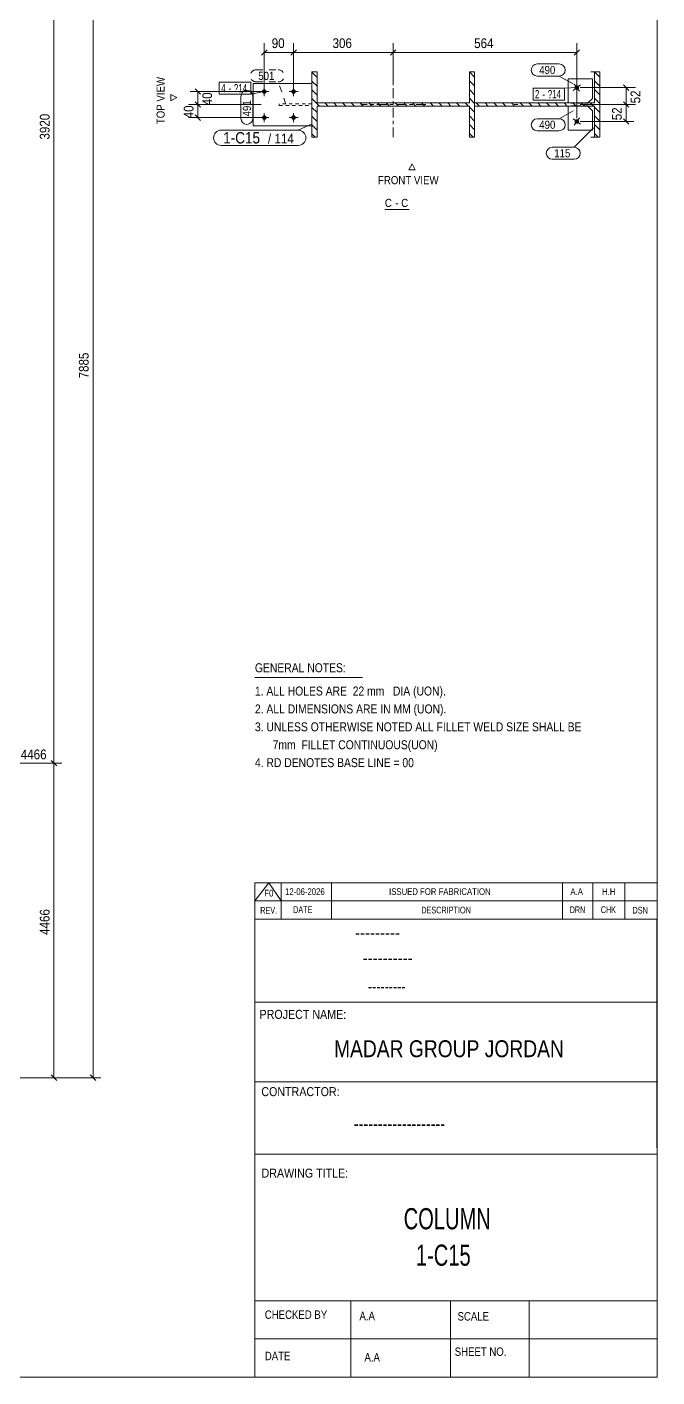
# Model space of a CAD drawing. Header units: millimetres. Extents: x 2 to 579, y 1 to 825.
# Drawn here: x 385.5 to 579, y 5 to 419.7 of the extents above; entities that cross this region are included whole.
import ezdxf

# ---------------------------------------------------------------- set-up
doc = ezdxf.new("R2010")
doc.units = ezdxf.units.MM
for name, pattern in [('XKITLINE00', [0]), ('XKITLINE01', [4, 1, -1, 1, -1]), ('XKITLINE02', [4, 2, -2]), ('XKITLINE03', [6, 3, -1, 1, -1])]:
    doc.linetypes.add(name, pattern=pattern)
for name, color, linetype, lineweight in [('Bolt', 3, 'Continuous', 0), ('BoltMark', 7, 'Continuous', 0), ('Dimensions', 7, 'Continuous', 0), ('DrawingSheet', 5, 'Continuous', 0), ('OtherObjectType', 7, 'Continuous', 0), ('Part', 2, 'Continuous', 0), ('PartMark', 7, 'Continuous', 0)]:
    doc.layers.add(name, color=color, linetype=linetype, lineweight=lineweight)
doc.styles.add('@ARIAL_UNICODE_MS_BOLD', font='ARIAL.TTF')
doc.styles.add('ARIAL', font='ARIAL.TTF')
doc.styles.add('ARIAL_NARROW', font='ARIALN.TTF')
doc.styles.add('COMIC_SANS_MS_BOLD', font='COMICBD.TTF')
doc.styles.add('SWIS721_EX_BT', font='ARIAL.TTF')
doc.styles.add('SWISSE', font='ARIAL.TTF')

# ---------------------------------------------------------------- blocks, each defined once
blk = doc.blocks.new('*A3')
at = {"layer": 'Part', "color": 7, "linetype": 'XKITLINE00', "lineweight": 0}
for p, q in [((474.58, 404.13), (472.98, 405.73)), ((474.58, 401.44), (472.98, 403.04)), ((522.98, 404.23), (521.38, 405.83)), ((522.98, 401.53), (521.38, 403.13)), ((474.58, 398.75), (472.98, 400.35)), ((522.98, 398.84), (521.38, 400.44)), ((475.31, 395.33), (472.98, 397.65)), ((474.58, 393.36), (472.98, 394.96)), ((478, 395.33), (477, 396.33)), ((480.69, 395.33), (479.69, 396.33)), ((483.39, 395.33), (482.39, 396.33)), ((486.08, 395.33), (485.08, 396.33)), ((488.78, 395.33), (487.78, 396.33)), ((491.47, 395.33), (490.47, 396.33)), ((494.16, 395.33), (493.16, 396.33)), ((496.86, 395.33), (495.86, 396.33)), ((499.55, 395.33), (498.55, 396.33)), ((502.25, 395.33), (501.25, 396.33)), ((504.94, 395.33), (503.94, 396.33)), ((507.64, 395.33), (506.64, 396.33)), ((510.33, 395.33), (509.33, 396.33)), ((513.02, 395.33), (512.02, 396.33)), ((515.72, 395.33), (514.72, 396.33)), ((518.41, 395.33), (517.41, 396.33)), ((521.11, 395.33), (520.11, 396.33)), ((522.98, 396.15), (521.38, 397.75)), ((522.98, 393.45), (521.38, 395.05)), ((474.58, 390.66), (472.98, 392.26)), ((522.98, 390.76), (521.38, 392.36)), ((474.58, 387.97), (472.98, 389.57)), ((474.03, 385.83), (472.98, 386.88)), ((522.98, 388.06), (521.38, 389.66)), ((522.52, 385.83), (521.38, 386.97))]:
    blk.add_line(p, q, dxfattribs=at)
blk = doc.blocks.new('*A4')
at = {"layer": 'Part', "color": 7, "linetype": 'XKITLINE00', "lineweight": 0}
for p, q in [((561.41, 404.22), (559.8, 405.83)), ((559.8, 405.83), (559.8, 405.83)), ((561.41, 401.52), (559.8, 403.13)), ((561.41, 398.83), (559.8, 400.44)), ((524.5, 395.33), (523.5, 396.33)), ((527.19, 395.33), (526.19, 396.33)), ((529.88, 395.33), (528.88, 396.33)), ((532.58, 395.33), (531.58, 396.33)), ((535.27, 395.33), (534.27, 396.33)), ((537.97, 395.33), (536.97, 396.33)), ((540.66, 395.33), (539.66, 396.33)), ((543.36, 395.33), (542.36, 396.33)), ((546.05, 395.33), (545.05, 396.33)), ((548.74, 395.33), (547.74, 396.33)), ((551.44, 395.33), (550.44, 396.33)), ((554.13, 395.33), (553.13, 396.33)), ((556.83, 395.33), (555.83, 396.33)), ((559.52, 395.33), (558.52, 396.33)), ((561.41, 396.14), (559.8, 397.75)), ((561.41, 393.44), (559.8, 395.05)), ((561.41, 390.75), (559.8, 392.36)), ((561.41, 388.05), (559.8, 389.66)), ((560.94, 385.83), (559.8, 386.97))]:
    blk.add_line(p, q, dxfattribs=at)
blk = doc.blocks.new('*A92')
at = {"layer": 'Bolt'}
blk.add_hatch(color=3, dxfattribs=at).paths.add_polyline_path([(553.81, 400.63), (553.79, 400.65), (553.77, 400.68), (553.76, 400.71), (553.74, 400.75), (553.73, 400.78), (553.72, 400.81), (553.71, 400.84), (553.7, 400.88), (553.69, 400.91), (553.69, 400.94), (553.68, 400.98), (553.68, 401.01), (553.68, 401.05), (553.68, 401.08), (553.69, 401.12), (553.69, 401.15), (553.7, 401.18), (553.71, 401.22), (553.72, 401.25), (553.73, 401.28), (553.74, 401.31), (553.76, 401.34), (553.77, 401.37), (553.79, 401.4), (553.81, 401.43), (553.83, 401.46), (553.85, 401.49), (553.88, 401.51), (553.9, 401.54), (553.93, 401.56), (553.95, 401.58), (553.98, 401.6), (554.01, 401.62), (554.04, 401.64), (554.07, 401.65), (554.1, 401.67), (554.13, 401.68), (554.16, 401.69), (554.2, 401.7), (554.23, 401.71), (554.26, 401.72), (554.3, 401.72), (554.33, 401.73), (554.37, 401.73), (554.4, 401.73), (554.43, 401.73), (554.47, 401.72), (554.5, 401.72), (554.54, 401.71), (554.57, 401.7), (554.6, 401.69), (554.64, 401.68), (554.67, 401.67), (554.7, 401.65), (554.73, 401.64), (554.76, 401.62), (554.79, 401.6), (554.81, 401.58), (554.84, 401.56), (554.87, 401.53), (554.89, 401.51), (554.91, 401.48), (554.93, 401.46), (554.96, 401.43), (554.97, 401.4), (554.99, 401.37), (555.01, 401.34), (555.02, 401.31), (555.04, 401.28), (555.05, 401.25), (555.06, 401.21), (555.07, 401.18), (555.07, 401.15), (555.08, 401.11), (555.08, 401.08), (555.08, 401.04), (555.08, 401.01), (555.08, 400.98), (555.08, 400.94), (555.07, 400.91), (555.06, 400.87), (555.06, 400.84), (555.05, 400.81), (555.03, 400.78), (555.02, 400.74), (555.01, 400.71), (554.99, 400.68), (554.97, 400.65), (554.95, 400.62), (554.93, 400.6), (554.91, 400.57), (554.89, 400.54), (554.86, 400.52), (554.84, 400.5), (554.81, 400.48), (554.78, 400.46), (554.76, 400.44), (554.73, 400.42), (554.7, 400.4), (554.66, 400.39), (554.63, 400.37), (554.6, 400.36), (554.57, 400.35), (554.53, 400.35), (554.5, 400.34), (554.47, 400.33), (554.43, 400.33), (554.4, 400.33), (554.36, 400.33), (554.33, 400.33), (554.3, 400.33), (554.26, 400.34), (554.23, 400.35), (554.19, 400.35), (554.16, 400.36), (554.13, 400.38), (554.1, 400.39), (554.07, 400.4), (554.04, 400.42), (554.01, 400.44), (553.98, 400.46), (553.95, 400.48), (553.92, 400.5), (553.9, 400.52), (553.87, 400.55), (553.85, 400.57), (553.83, 400.6)], flags=17)
at = {"layer": 'Bolt', "color": 3, "linetype": 'XKITLINE00', "lineweight": 0}
for p, q in [((553.28, 400.17), (555.49, 401.89)), ((555.24, 399.92), (553.52, 402.13))]:
    blk.add_line(p, q, dxfattribs=at)
blk = doc.blocks.new('*A93')
at = {"layer": 'Bolt'}
blk.add_hatch(color=3, dxfattribs=at).paths.add_polyline_path([(554.91, 390.17), (554.89, 390.15), (554.87, 390.12), (554.84, 390.1), (554.81, 390.08), (554.79, 390.06), (554.76, 390.04), (554.73, 390.02), (554.7, 390), (554.67, 389.99), (554.64, 389.98), (554.6, 389.96), (554.57, 389.95), (554.54, 389.95), (554.5, 389.94), (554.47, 389.93), (554.43, 389.93), (554.4, 389.93), (554.37, 389.93), (554.33, 389.93), (554.3, 389.93), (554.26, 389.94), (554.23, 389.95), (554.2, 389.95), (554.16, 389.96), (554.13, 389.97), (554.1, 389.99), (554.07, 390), (554.04, 390.02), (554.01, 390.04), (553.98, 390.06), (553.95, 390.08), (553.93, 390.1), (553.9, 390.12), (553.88, 390.14), (553.85, 390.17), (553.83, 390.2), (553.81, 390.22), (553.79, 390.25), (553.77, 390.28), (553.76, 390.31), (553.74, 390.34), (553.73, 390.38), (553.72, 390.41), (553.71, 390.44), (553.7, 390.47), (553.69, 390.51), (553.69, 390.54), (553.68, 390.58), (553.68, 390.61), (553.68, 390.64), (553.68, 390.68), (553.69, 390.71), (553.69, 390.75), (553.7, 390.78), (553.71, 390.81), (553.72, 390.85), (553.73, 390.88), (553.74, 390.91), (553.76, 390.94), (553.77, 390.97), (553.79, 391), (553.81, 391.03), (553.83, 391.06), (553.85, 391.08), (553.87, 391.11), (553.9, 391.13), (553.92, 391.16), (553.95, 391.18), (553.98, 391.2), (554.01, 391.22), (554.04, 391.24), (554.07, 391.25), (554.1, 391.27), (554.13, 391.28), (554.16, 391.29), (554.19, 391.3), (554.23, 391.31), (554.26, 391.32), (554.3, 391.32), (554.33, 391.33), (554.36, 391.33), (554.4, 391.33), (554.43, 391.33), (554.47, 391.32), (554.5, 391.32), (554.53, 391.31), (554.57, 391.3), (554.6, 391.29), (554.63, 391.28), (554.66, 391.27), (554.7, 391.25), (554.73, 391.24), (554.76, 391.22), (554.78, 391.2), (554.81, 391.18), (554.84, 391.16), (554.86, 391.14), (554.89, 391.11), (554.91, 391.09), (554.93, 391.06), (554.95, 391.03), (554.97, 391), (554.99, 390.97), (555.01, 390.94), (555.02, 390.91), (555.03, 390.88), (555.05, 390.85), (555.06, 390.82), (555.06, 390.78), (555.07, 390.75), (555.08, 390.72), (555.08, 390.68), (555.08, 390.65), (555.08, 390.61), (555.08, 390.58), (555.08, 390.54), (555.07, 390.51), (555.07, 390.48), (555.06, 390.44), (555.05, 390.41), (555.04, 390.38), (555.02, 390.35), (555.01, 390.31), (554.99, 390.28), (554.97, 390.25), (554.96, 390.23), (554.93, 390.2)], flags=17)
at = {"layer": 'Bolt', "color": 3, "linetype": 'XKITLINE00', "lineweight": 0}
for p, q in [((555.49, 389.77), (553.28, 391.49)), ((555.24, 391.73), (553.52, 389.52))]:
    blk.add_line(p, q, dxfattribs=at)
blk = doc.blocks.new('*A94')
at = {"layer": 'Bolt'}
for points in [[(458.42, 400.53), (458.45, 400.52), (458.48, 400.52), (458.52, 400.51), (458.55, 400.51), (458.59, 400.5), (458.62, 400.49), (458.65, 400.48), (458.68, 400.46), (458.71, 400.45), (458.74, 400.43), (458.77, 400.41), (458.8, 400.39), (458.83, 400.37), (458.85, 400.35), (458.88, 400.32), (458.9, 400.3), (458.92, 400.27), (458.94, 400.25), (458.96, 400.22), (458.98, 400.19), (459, 400.16), (459.01, 400.13), (459.03, 400.1), (459.04, 400.06), (459.05, 400.03), (459.06, 400), (459.07, 399.96), (459.07, 399.93), (459.08, 399.9), (459.08, 399.86), (459.08, 399.83), (459.08, 399.79), (459.08, 399.76), (459.07, 399.73), (459.07, 399.69), (459.06, 399.66), (459.05, 399.63), (459.04, 399.59), (459.03, 399.56), (459.01, 399.53), (459, 399.5), (458.98, 399.47), (458.96, 399.44), (458.94, 399.41), (458.92, 399.38), (458.9, 399.36), (458.88, 399.33), (458.85, 399.31), (458.83, 399.29), (458.8, 399.27), (458.77, 399.25), (458.74, 399.23), (458.71, 399.21), (458.68, 399.2), (458.65, 399.18), (458.62, 399.17), (458.59, 399.16), (458.55, 399.15), (458.52, 399.14), (458.48, 399.14), (458.45, 399.13), (458.42, 399.13), (458.38, 399.13), (458.35, 399.13), (458.31, 399.13), (458.28, 399.14), (458.25, 399.14), (458.21, 399.15), (458.18, 399.16), (458.15, 399.17), (458.11, 399.18), (458.08, 399.2), (458.05, 399.21), (458.02, 399.23), (457.99, 399.25), (457.97, 399.27), (457.94, 399.29), (457.91, 399.31), (457.89, 399.33), (457.86, 399.36), (457.84, 399.38), (457.82, 399.41), (457.8, 399.44), (457.78, 399.47), (457.76, 399.5), (457.75, 399.53), (457.74, 399.56), (457.72, 399.59), (457.71, 399.63), (457.7, 399.66), (457.7, 399.69), (457.69, 399.73), (457.69, 399.76), (457.68, 399.79), (457.68, 399.83), (457.68, 399.86), (457.69, 399.9), (457.69, 399.93), (457.7, 399.96), (457.7, 400), (457.71, 400.03), (457.72, 400.06), (457.74, 400.1), (457.75, 400.13), (457.76, 400.16), (457.78, 400.19), (457.8, 400.22), (457.82, 400.25), (457.84, 400.27), (457.86, 400.3), (457.89, 400.32), (457.91, 400.35), (457.94, 400.37), (457.97, 400.39), (457.99, 400.41), (458.02, 400.43), (458.05, 400.45), (458.08, 400.46), (458.11, 400.48), (458.15, 400.49), (458.18, 400.5), (458.21, 400.51), (458.25, 400.51), (458.28, 400.52), (458.31, 400.52), (458.35, 400.53), (458.38, 400.53)], [(467.42, 400.53), (467.45, 400.52), (467.48, 400.52), (467.52, 400.51), (467.55, 400.51), (467.59, 400.5), (467.62, 400.49), (467.65, 400.48), (467.68, 400.46), (467.71, 400.45), (467.74, 400.43), (467.77, 400.41), (467.8, 400.39), (467.83, 400.37), (467.85, 400.35), (467.88, 400.32), (467.9, 400.3), (467.92, 400.27), (467.94, 400.25), (467.96, 400.22), (467.98, 400.19), (468, 400.16), (468.01, 400.13), (468.03, 400.1), (468.04, 400.06), (468.05, 400.03), (468.06, 400), (468.07, 399.96), (468.07, 399.93), (468.08, 399.9), (468.08, 399.86), (468.08, 399.83), (468.08, 399.79), (468.08, 399.76), (468.07, 399.73), (468.07, 399.69), (468.06, 399.66), (468.05, 399.63), (468.04, 399.59), (468.03, 399.56), (468.01, 399.53), (468, 399.5), (467.98, 399.47), (467.96, 399.44), (467.94, 399.41), (467.92, 399.38), (467.9, 399.36), (467.88, 399.33), (467.85, 399.31), (467.83, 399.29), (467.8, 399.27), (467.77, 399.25), (467.74, 399.23), (467.71, 399.21), (467.68, 399.2), (467.65, 399.18), (467.62, 399.17), (467.59, 399.16), (467.55, 399.15), (467.52, 399.14), (467.48, 399.14), (467.45, 399.13), (467.42, 399.13), (467.38, 399.13), (467.35, 399.13), (467.31, 399.13), (467.28, 399.14), (467.25, 399.14), (467.21, 399.15), (467.18, 399.16), (467.15, 399.17), (467.11, 399.18), (467.08, 399.2), (467.05, 399.21), (467.02, 399.23), (466.99, 399.25), (466.97, 399.27), (466.94, 399.29), (466.91, 399.31), (466.89, 399.33), (466.86, 399.36), (466.84, 399.38), (466.82, 399.41), (466.8, 399.44), (466.78, 399.47), (466.76, 399.5), (466.75, 399.53), (466.74, 399.56), (466.72, 399.59), (466.71, 399.63), (466.7, 399.66), (466.7, 399.69), (466.69, 399.73), (466.69, 399.76), (466.68, 399.79), (466.68, 399.83), (466.68, 399.86), (466.69, 399.9), (466.69, 399.93), (466.7, 399.96), (466.7, 400), (466.71, 400.03), (466.72, 400.06), (466.74, 400.1), (466.75, 400.13), (466.76, 400.16), (466.78, 400.19), (466.8, 400.22), (466.82, 400.25), (466.84, 400.27), (466.86, 400.3), (466.89, 400.32), (466.91, 400.35), (466.94, 400.37), (466.97, 400.39), (466.99, 400.41), (467.02, 400.43), (467.05, 400.45), (467.08, 400.46), (467.11, 400.48), (467.15, 400.49), (467.18, 400.5), (467.21, 400.51), (467.25, 400.51), (467.28, 400.52), (467.31, 400.52), (467.35, 400.53), (467.38, 400.53)], [(458.42, 392.53), (458.45, 392.52), (458.48, 392.52), (458.52, 392.51), (458.55, 392.51), (458.59, 392.5), (458.62, 392.49), (458.65, 392.48), (458.68, 392.46), (458.71, 392.45), (458.74, 392.43), (458.77, 392.41), (458.8, 392.39), (458.83, 392.37), (458.85, 392.35), (458.88, 392.32), (458.9, 392.3), (458.92, 392.27), (458.94, 392.25), (458.96, 392.22), (458.98, 392.19), (459, 392.16), (459.01, 392.13), (459.03, 392.1), (459.04, 392.06), (459.05, 392.03), (459.06, 392), (459.07, 391.96), (459.07, 391.93), (459.08, 391.9), (459.08, 391.86), (459.08, 391.83), (459.08, 391.79), (459.08, 391.76), (459.07, 391.73), (459.07, 391.69), (459.06, 391.66), (459.05, 391.63), (459.04, 391.59), (459.03, 391.56), (459.01, 391.53), (459, 391.5), (458.98, 391.47), (458.96, 391.44), (458.94, 391.41), (458.92, 391.38), (458.9, 391.36), (458.88, 391.33), (458.85, 391.31), (458.83, 391.29), (458.8, 391.27), (458.77, 391.25), (458.74, 391.23), (458.71, 391.21), (458.68, 391.2), (458.65, 391.18), (458.62, 391.17), (458.59, 391.16), (458.55, 391.15), (458.52, 391.14), (458.48, 391.14), (458.45, 391.13), (458.42, 391.13), (458.38, 391.13), (458.35, 391.13), (458.31, 391.13), (458.28, 391.14), (458.25, 391.14), (458.21, 391.15), (458.18, 391.16), (458.15, 391.17), (458.11, 391.18), (458.08, 391.2), (458.05, 391.21), (458.02, 391.23), (457.99, 391.25), (457.97, 391.27), (457.94, 391.29), (457.91, 391.31), (457.89, 391.33), (457.86, 391.36), (457.84, 391.38), (457.82, 391.41), (457.8, 391.44), (457.78, 391.47), (457.76, 391.5), (457.75, 391.53), (457.74, 391.56), (457.72, 391.59), (457.71, 391.63), (457.7, 391.66), (457.7, 391.69), (457.69, 391.73), (457.69, 391.76), (457.68, 391.79), (457.68, 391.83), (457.68, 391.86), (457.69, 391.9), (457.69, 391.93), (457.7, 391.96), (457.7, 392), (457.71, 392.03), (457.72, 392.06), (457.74, 392.1), (457.75, 392.13), (457.76, 392.16), (457.78, 392.19), (457.8, 392.22), (457.82, 392.25), (457.84, 392.27), (457.86, 392.3), (457.89, 392.32), (457.91, 392.35), (457.94, 392.37), (457.97, 392.39), (457.99, 392.41), (458.02, 392.43), (458.05, 392.45), (458.08, 392.46), (458.11, 392.48), (458.15, 392.49), (458.18, 392.5), (458.21, 392.51), (458.25, 392.51), (458.28, 392.52), (458.31, 392.52), (458.35, 392.53), (458.38, 392.53)], [(467.42, 392.53), (467.45, 392.52), (467.48, 392.52), (467.52, 392.51), (467.55, 392.51), (467.59, 392.5), (467.62, 392.49), (467.65, 392.48), (467.68, 392.46), (467.71, 392.45), (467.74, 392.43), (467.77, 392.41), (467.8, 392.39), (467.83, 392.37), (467.85, 392.35), (467.88, 392.32), (467.9, 392.3), (467.92, 392.27), (467.94, 392.25), (467.96, 392.22), (467.98, 392.19), (468, 392.16), (468.01, 392.13), (468.03, 392.1), (468.04, 392.06), (468.05, 392.03), (468.06, 392), (468.07, 391.96), (468.07, 391.93), (468.08, 391.9), (468.08, 391.86), (468.08, 391.83), (468.08, 391.79), (468.08, 391.76), (468.07, 391.73), (468.07, 391.69), (468.06, 391.66), (468.05, 391.63), (468.04, 391.59), (468.03, 391.56), (468.01, 391.53), (468, 391.5), (467.98, 391.47), (467.96, 391.44), (467.94, 391.41), (467.92, 391.38), (467.9, 391.36), (467.88, 391.33), (467.85, 391.31), (467.83, 391.29), (467.8, 391.27), (467.77, 391.25), (467.74, 391.23), (467.71, 391.21), (467.68, 391.2), (467.65, 391.18), (467.62, 391.17), (467.59, 391.16), (467.55, 391.15), (467.52, 391.14), (467.48, 391.14), (467.45, 391.13), (467.42, 391.13), (467.38, 391.13), (467.35, 391.13), (467.31, 391.13), (467.28, 391.14), (467.25, 391.14), (467.21, 391.15), (467.18, 391.16), (467.15, 391.17), (467.11, 391.18), (467.08, 391.2), (467.05, 391.21), (467.02, 391.23), (466.99, 391.25), (466.97, 391.27), (466.94, 391.29), (466.91, 391.31), (466.89, 391.33), (466.86, 391.36), (466.84, 391.38), (466.82, 391.41), (466.8, 391.44), (466.78, 391.47), (466.76, 391.5), (466.75, 391.53), (466.74, 391.56), (466.72, 391.59), (466.71, 391.63), (466.7, 391.66), (466.7, 391.69), (466.69, 391.73), (466.69, 391.76), (466.68, 391.79), (466.68, 391.83), (466.68, 391.86), (466.69, 391.9), (466.69, 391.93), (466.7, 391.96), (466.7, 392), (466.71, 392.03), (466.72, 392.06), (466.74, 392.1), (466.75, 392.13), (466.76, 392.16), (466.78, 392.19), (466.8, 392.22), (466.82, 392.25), (466.84, 392.27), (466.86, 392.3), (466.89, 392.32), (466.91, 392.35), (466.94, 392.37), (466.97, 392.39), (466.99, 392.41), (467.02, 392.43), (467.05, 392.45), (467.08, 392.46), (467.11, 392.48), (467.15, 392.49), (467.18, 392.5), (467.21, 392.51), (467.25, 392.51), (467.28, 392.52), (467.31, 392.52), (467.35, 392.53), (467.38, 392.53)]]:
    blk.add_hatch(color=3, dxfattribs=at).paths.add_polyline_path(points, flags=17)
at = {"layer": 'Bolt', "color": 3, "linetype": 'XKITLINE00', "lineweight": 0}
for p, q in [((456.98, 399.83), (459.78, 399.83)), ((458.38, 401.23), (458.38, 398.43)), ((465.98, 399.83), (468.78, 399.83)), ((467.38, 401.23), (467.38, 398.43)), ((456.98, 391.83), (459.78, 391.83)), ((458.38, 393.23), (458.38, 390.43)), ((465.98, 391.83), (468.78, 391.83)), ((467.38, 393.23), (467.38, 390.43))]:
    blk.add_line(p, q, dxfattribs=at)
blk = doc.blocks.new('*A95')
at = {"layer": 'Part', "color": 2, "linetype": 'XKITLINE00', "lineweight": 0}
for p, q in [((472.98, 385.83), (472.98, 405.83)), ((472.98, 405.83), (474.58, 405.83)), ((474.58, 405.83), (474.58, 396.33)), ((521.38, 405.83), (522.98, 405.83)), ((521.38, 396.33), (521.38, 405.83)), ((522.98, 405.83), (522.98, 385.83)), ((474.58, 396.33), (521.38, 396.33)), ((521.38, 395.33), (474.58, 395.33)), ((474.58, 395.33), (474.58, 385.83)), ((521.38, 385.83), (521.38, 395.33)), ((474.58, 385.83), (472.98, 385.83)), ((522.98, 385.83), (521.38, 385.83))]:
    blk.add_line(p, q, dxfattribs=at)
at = {"layer": 'Part', "color": 7, "linetype": 'XKITLINE03', "lineweight": 0}
for p, q in [((497.98, 385.83), (497.98, 405.83)), ((507.98, 395.83), (487.98, 395.83))]:
    blk.add_line(p, q, dxfattribs=at)
blk = doc.blocks.new('*A96')
at = {"layer": 'Part', "color": 2, "linetype": 'XKITLINE00', "lineweight": 0}
for p, q in [((551.68, 396.33), (551.68, 403.73)), ((551.68, 403.73), (559.18, 403.73)), ((559.18, 403.73), (559.18, 397.73)), ((559.18, 397.73), (557.78, 396.33))]:
    blk.add_line(p, q, dxfattribs=at)
at = {"layer": 'Part', "color": 7, "linetype": 'XKITLINE01', "lineweight": 0}
for p, q in [((551.68, 396.23), (551.68, 396.33)), ((557.68, 396.23), (551.68, 396.23)), ((557.78, 396.33), (557.68, 396.23))]:
    blk.add_line(p, q, dxfattribs=at)
blk = doc.blocks.new('*A97')
at = {"layer": 'Part', "color": 7, "linetype": 'XKITLINE01', "lineweight": 0}
for p, q in [((557.68, 395.43), (551.68, 395.43)), ((551.68, 395.33), (551.68, 395.43)), ((551.68, 395.43), (551.68, 395.33)), ((557.78, 395.33), (557.68, 395.43))]:
    blk.add_line(p, q, dxfattribs=at)
at = {"layer": 'Part', "color": 2, "linetype": 'XKITLINE00', "lineweight": 0}
for p, q in [((551.68, 387.93), (551.68, 395.33)), ((559.18, 393.93), (557.78, 395.33)), ((559.18, 387.93), (559.18, 393.93)), ((559.18, 387.93), (551.68, 387.93))]:
    blk.add_line(p, q, dxfattribs=at)
blk = doc.blocks.new('*A98')
at = {"layer": 'Part', "color": 7, "linetype": 'XKITLINE01', "lineweight": 0}
for p, q in [((462.98, 396.08), (462.98, 395.58)), ((472.98, 396.08), (462.98, 396.08)), ((462.98, 395.58), (472.98, 395.58)), ((472.98, 395.58), (472.98, 396.08))]:
    blk.add_line(p, q, dxfattribs=at)
blk = doc.blocks.new('*A99')
at = {"layer": 'Part', "color": 2, "linetype": 'XKITLINE00', "lineweight": 0}
for p, q in [((454.98, 402.33), (454.98, 389.33)), ((454.98, 402.33), (472.98, 402.33)), ((454.98, 389.33), (472.98, 389.33))]:
    blk.add_line(p, q, dxfattribs=at)
at = {"layer": 'Part', "color": 7, "linetype": 'XKITLINE01', "lineweight": 0}
for p, q in [((454.98, 389.33), (454.98, 402.33)), ((472.98, 389.33), (472.98, 402.33)), ((472.98, 402.33), (472.98, 389.33))]:
    blk.add_line(p, q, dxfattribs=at)
blk = doc.blocks.new('*A100')
at = {"layer": 'Part', "color": 2, "linetype": 'XKITLINE00', "lineweight": 0}
for p, q in [((558.68, 405.83), (561.41, 405.83)), ((559.8, 396.33), (559.8, 405.83)), ((561.41, 405.83), (561.41, 385.83)), ((522.98, 395.33), (522.98, 396.33)), ((522.98, 396.33), (522.98, 396.33)), ((522.98, 396.33), (559.8, 396.33)), ((559.8, 395.33), (522.98, 395.33)), ((559.8, 385.83), (559.8, 395.33)), ((561.41, 385.83), (558.68, 385.83))]:
    blk.add_line(p, q, dxfattribs=at)
at = {"layer": 'Part', "color": 7, "linetype": 'XKITLINE03', "lineweight": 0}
blk.add_line((536.25, 395.83), (535.14, 395.83), dxfattribs=at)
blk = doc.blocks.new('*A121')
at = {"layer": 'DrawingSheet', "color": 5, "linetype": 'XKITLINE00', "lineweight": 0}
for p, q in [((579, 5), (579, 825)), ((5, 5), (579, 5))]:
    blk.add_line(p, q, dxfattribs=at)
blk = doc.blocks.new('*A123')
at = {"layer": 'OtherObjectType', "color": 7, "linetype": 'XKITLINE00', "lineweight": 0}
blk.add_line((455.5, 219.82), (488.5, 219.82), dxfattribs=at)
at = {"layer": 'OtherObjectType', "color": 7, "style": 'ARIAL_NARROW', "width": 1.008832}
for s, p in [('GENERAL NOTES:', (455.5, 221.47)), ('1. ALL HOLES ARE  22 mm   DIA (UON).', (455.5, 214.32)), ('2. ALL DIMENSIONS ARE IN MM (UON).', (455.5, 208.82)), ('3. UNLESS OTHERWISE NOTED ALL FILLET WELD SIZE SHALL BE', (455.5, 203.32)), ('7mm  FILLET CONTINUOUS(UON)', (460.95, 197.82)), ('4. RD DENOTES BASE LINE = 00', (455.5, 192.32))]:
    blk.add_text(s, height=2.75, dxfattribs=at).set_placement(p)
blk = doc.blocks.new('*A124')
at = {"layer": 'OtherObjectType', "color": 7, "linetype": 'XKITLINE00', "lineweight": 0}
for p, q in [((455.5, 156.76), (579, 156.76)), ((455.5, 151.21), (459.82, 156.76)), ((455.5, 151.21), (455.5, 156.76)), ((459.82, 156.76), (463.53, 151.21)), ((463.53, 151.21), (463.53, 156.76)), ((478.97, 151.21), (478.97, 156.76)), ((549.98, 151.21), (549.98, 156.76)), ((559.24, 151.21), (559.24, 156.76)), ((569.12, 151.21), (569.12, 156.76)), ((579, 151.21), (579, 156.76)), ((455.5, 151.21), (579, 151.21)), ((455.5, 145.65), (455.5, 151.21)), ((459.21, 151.21), (579, 151.21)), ((463.53, 145.65), (463.53, 151.21)), ((478.97, 145.65), (478.97, 151.21)), ((549.98, 145.65), (549.98, 151.21)), ((559.24, 145.65), (559.24, 151.21)), ((569.12, 145.65), (569.12, 151.21)), ((579, 145.65), (579, 151.21))]:
    blk.add_line(p, q, dxfattribs=at)
at = {"layer": 'OtherObjectType', "color": 7, "style": 'ARIAL_NARROW'}
for s, height, width, p in [('F0', 2.058, 1.008832, (458.4, 152.59)), ('12-06-2026', 2.058, 1.008832, (464.76, 153.06)), ('ISSUED FOR FABRICATION', 2.0583, 1.008832, (496.71, 153.06)), ('A.A', 2.058, 1.008832, (552.4, 153.06)), ('H.H', 2.058, 1.008832, (562.13, 153.06)), ('REV.', 2.058, 0.907949, (457.13, 147.31)), ('DATE', 2.058, 0.907949, (467.23, 147.5)), ('DESCRIPTION', 2.0583, 0.907949, (506.61, 147.39)), ('DRN', 2.058, 0.907949, (552.17, 147.47)), ('CHK', 2.058, 0.907949, (561.72, 147.5)), ('DSN', 2.058, 0.907949, (571.47, 147.35))]:
    blk.add_text(s, height=height, dxfattribs=dict(at, width=width)).set_placement(p)
blk = doc.blocks.new('*A126')
at = {"layer": 'OtherObjectType', "color": 2, "linetype": 'XKITLINE00', "lineweight": 0}
for p, q in [((455.5, 145.65), (579, 145.65)), ((455.5, 5), (455.5, 145.64)), ((578.98, 145.64), (579, 5)), ((579, 120.14), (455.5, 120.14)), ((455.5, 95.63), (579, 95.63)), ((579, 73.49), (455.5, 73.49)), ((579, 28.4), (455.5, 28.4)), ((484.94, 28.4), (484.94, 5)), ((515.62, 5), (515.62, 28.4)), ((539.75, 5), (539.75, 28.4)), ((579, 16.7), (455.5, 16.7)), ((579, 5), (455.5, 5))]:
    blk.add_line(p, q, dxfattribs=at)
at = {"layer": 'OtherObjectType', "color": 4, "style": '@ARIAL_UNICODE_MS_BOLD', "width": 0.85}
blk.add_text('---------', height=3.9, dxfattribs=at).set_placement((486.23, 139.59))
at = {"layer": 'OtherObjectType', "color": 7, "style": 'ARIAL', "width": 0.85}
for s, height, p in [('----------', 3.9, (488.56, 131.77)), ('---------', 3.25, (490.21, 123.31))]:
    blk.add_text(s, height=height, dxfattribs=at).set_placement(p)
at = {"layer": 'OtherObjectType', "color": 3, "width": 0.85}
for s, style, p in [('PROJECT NAME:', 'SWIS721_EX_BT', (456.92, 115.01)), ('CONTRACTOR:', 'SWISSE', (457.47, 91.27)), ('DRAWING TITLE:', 'SWIS721_EX_BT', (457.53, 66.24))]:
    blk.add_text(s, height=2.7618, dxfattribs=dict(at, style=style)).set_placement(p)
at = {"layer": 'OtherObjectType', "color": 7, "width": 0.85}
for s, height, p in [('MADAR GROUP JORDAN', 5.2, (479.79, 103.23)), ('CHECKED BY', 2.592, (458.53, 22.86)), ('A.A', 2.592, (487.61, 22.45)), ('SCALE', 2.592, (517.74, 22.33)), ('DATE', 2.592, (458.54, 10.16)), ('SHEET NO.', 2.592, (516.87, 11.49)), ('A.A', 2.592, (489.14, 9.76))]:
    blk.add_text(s, height=height, dxfattribs=at).set_placement(p)
at = {"layer": 'OtherObjectType', "color": 1}
for s, height, style, width, p in [('-------------------', 3.9, 'COMIC_SANS_MS_BOLD', 0.85, (485.87, 80.86)), ('COLUMN', 6.5, 'ARIAL', 0.68, (501.19, 50.37)), ('1-C15', 6.5, 'ARIAL', 0.68, (504.95, 39.17))]:
    blk.add_text(s, height=height, dxfattribs=dict(at, style=style, width=width)).set_placement(p)
blk = doc.blocks.new('*A148')
at = {"layer": 'Dimensions', "color": 7, "linetype": 'XKITLINE00', "lineweight": 0}
for p, q in [((405.78, 96.93), (405.78, 535.4)), ((267.78, 96.93), (408.18, 96.93)), ((404.93, 97.78), (406.63, 96.08))]:
    blk.add_line(p, q, dxfattribs=at)
at = {"layer": 'Dimensions', "color": 3}
blk.add_point((405.78, 96.93), dxfattribs=at)
at = {"layer": 'Dimensions', "color": 3, "style": 'ARIAL', "width": 0.85}
blk.add_text('7885', height=3, rotation=90.0002, dxfattribs=at).set_placement((404.43, 311.72))
blk = doc.blocks.new('*A150')
at = {"layer": 'Dimensions', "color": 7, "linetype": 'XKITLINE00', "lineweight": 0}
for p, q in [((242.78, 193.53), (396.18, 193.53)), ((392.93, 194.38), (394.63, 192.68)), ((393.78, 96.93), (393.78, 193.53)), ((267.78, 96.93), (396.18, 96.93)), ((392.93, 97.78), (394.63, 96.08))]:
    blk.add_line(p, q, dxfattribs=at)
at = {"layer": 'Dimensions', "color": 3}
for p in [(393.78, 193.53), (393.78, 96.93)]:
    blk.add_point(p, dxfattribs=at)
at = {"layer": 'Dimensions', "color": 3, "style": 'ARIAL', "width": 0.85}
blk.add_text('4466', height=3, dxfattribs=at).set_placement((383.58, 194.73))
blk.add_text('4466', height=3, rotation=90.0002, dxfattribs=at).set_placement((392.43, 140.78))
blk = doc.blocks.new('*A151')
at = {"layer": 'Dimensions', "color": 7, "linetype": 'XKITLINE00', "lineweight": 0}
for p, q in [((242.78, 585.53), (396.18, 585.53)), ((392.93, 586.38), (394.63, 584.68)), ((393.78, 193.53), (393.78, 585.53)), ((242.78, 193.53), (396.18, 193.53)), ((392.93, 194.38), (394.63, 192.68))]:
    blk.add_line(p, q, dxfattribs=at)
at = {"layer": 'Dimensions', "color": 3}
for p in [(393.78, 585.53), (393.78, 193.53)]:
    blk.add_point(p, dxfattribs=at)
at = {"layer": 'Dimensions', "color": 3, "style": 'ARIAL', "width": 0.85}
blk.add_text('8386', height=3, dxfattribs=at).set_placement((383.58, 586.73))
blk.add_text('3920', height=3, rotation=90.0002, dxfattribs=at).set_placement((392.43, 385.08))
blk = doc.blocks.new('*A261')
at = {"layer": 'Dimensions', "color": 7, "linetype": 'XKITLINE00', "lineweight": 0}
for p, q in [((458.38, 400.83), (458.38, 414.68)), ((467.38, 400.83), (467.38, 414.68)), ((459.23, 412.68), (457.53, 410.98)), ((458.38, 411.83), (467.38, 411.83)), ((468.23, 412.68), (466.53, 410.98))]:
    blk.add_line(p, q, dxfattribs=at)
at = {"layer": 'Dimensions', "color": 3}
for p in [(458.38, 411.83), (467.38, 411.83)]:
    blk.add_point(p, dxfattribs=at)
at = {"layer": 'Dimensions', "color": 3, "style": 'ARIAL', "width": 0.85}
blk.add_text('90', height=3, dxfattribs=at).set_placement((460.66, 413.18))
blk = doc.blocks.new('*A262')
at = {"layer": 'Dimensions', "color": 7, "linetype": 'XKITLINE00', "lineweight": 0}
for p, q in [((467.38, 400.83), (467.38, 414.68)), ((497.98, 402.03), (497.98, 414.68)), ((468.23, 412.68), (466.53, 410.98)), ((467.38, 411.83), (497.98, 411.83)), ((498.83, 412.68), (497.13, 410.98))]:
    blk.add_line(p, q, dxfattribs=at)
at = {"layer": 'Dimensions', "color": 3}
for p in [(467.38, 411.83), (497.98, 411.83)]:
    blk.add_point(p, dxfattribs=at)
at = {"layer": 'Dimensions', "color": 3, "style": 'ARIAL', "width": 0.85}
blk.add_text('306', height=3, dxfattribs=at).set_placement((479.34, 413.18))
blk = doc.blocks.new('*A263')
at = {"layer": 'Dimensions', "color": 7, "linetype": 'XKITLINE00', "lineweight": 0}
for p, q in [((497.98, 402.03), (497.98, 414.68)), ((554.38, 391.63), (554.38, 414.68)), ((498.83, 412.68), (497.13, 410.98)), ((497.98, 411.83), (554.38, 411.83)), ((555.23, 412.68), (553.53, 410.98))]:
    blk.add_line(p, q, dxfattribs=at)
at = {"layer": 'Dimensions', "color": 3}
for p in [(497.98, 411.83), (554.38, 411.83)]:
    blk.add_point(p, dxfattribs=at)
at = {"layer": 'Dimensions', "color": 3, "style": 'ARIAL', "width": 0.85}
blk.add_text('564', height=3, dxfattribs=at).set_placement((522.84, 413.18))
blk = doc.blocks.new('*A264')
at = {"layer": 'Dimensions', "color": 7, "linetype": 'XKITLINE00', "lineweight": 0}
for p, q in [((555.38, 395.83), (571.92, 395.83)), ((568.67, 396.68), (570.36, 394.98)), ((569.52, 390.63), (569.52, 395.83)), ((555.38, 390.63), (571.92, 390.63)), ((568.67, 391.48), (570.36, 389.78))]:
    blk.add_line(p, q, dxfattribs=at)
at = {"layer": 'Dimensions', "color": 3}
for p in [(569.52, 395.83), (569.52, 390.63)]:
    blk.add_point(p, dxfattribs=at)
at = {"layer": 'Dimensions', "color": 3, "style": 'ARIAL', "width": 0.85}
blk.add_text('52', height=3, rotation=90.0002, dxfattribs=at).set_placement((568.17, 391))
blk = doc.blocks.new('*A265')
at = {"layer": 'Dimensions', "color": 7, "linetype": 'XKITLINE00', "lineweight": 0}
for p, q in [((555.38, 401.03), (572.37, 401.03)), ((568.67, 401.88), (570.36, 400.18)), ((569.52, 395.83), (569.52, 401.03)), ((555.38, 395.83), (572.37, 395.83)), ((568.67, 396.68), (570.36, 394.98))]:
    blk.add_line(p, q, dxfattribs=at)
at = {"layer": 'Dimensions', "color": 3}
for p in [(569.52, 401.03), (569.52, 395.83)]:
    blk.add_point(p, dxfattribs=at)
at = {"layer": 'Dimensions', "color": 3, "style": 'ARIAL', "width": 0.85}
blk.add_text('52', height=3, rotation=90.0002, dxfattribs=at).set_placement((573.87, 396.2))
blk = doc.blocks.new('*A266')
at = {"layer": 'Dimensions', "color": 7, "linetype": 'XKITLINE00', "lineweight": 0}
for p, q in [((457.38, 395.83), (435.13, 395.83)), ((437.13, 396.68), (438.83, 394.98)), ((437.98, 391.83), (437.98, 395.83)), ((457.38, 391.83), (435.13, 391.83)), ((437.13, 392.68), (438.83, 390.98))]:
    blk.add_line(p, q, dxfattribs=at)
at = {"layer": 'Dimensions', "color": 3}
for p in [(437.98, 395.83), (437.98, 391.83)]:
    blk.add_point(p, dxfattribs=at)
at = {"layer": 'Dimensions', "color": 3, "style": 'ARIAL', "width": 0.85}
blk.add_text('40', height=3, rotation=90.0002, dxfattribs=at).set_placement((436.63, 391.6))
blk = doc.blocks.new('*A267')
at = {"layer": 'Dimensions', "color": 7, "linetype": 'XKITLINE00', "lineweight": 0}
for p, q in [((457.38, 399.83), (435.58, 399.83)), ((437.13, 400.68), (438.83, 398.98)), ((437.98, 395.83), (437.98, 399.83)), ((457.38, 395.83), (435.58, 395.83)), ((437.13, 396.68), (438.83, 394.98))]:
    blk.add_line(p, q, dxfattribs=at)
at = {"layer": 'Dimensions', "color": 3}
for p in [(437.98, 399.83), (437.98, 395.83)]:
    blk.add_point(p, dxfattribs=at)
at = {"layer": 'Dimensions', "color": 3, "style": 'ARIAL', "width": 0.85}
blk.add_text('40', height=3, rotation=90.0002, dxfattribs=at).set_placement((442.33, 395.6))
blk = doc.blocks.new('*A268')
at = {"layer": 'BoltMark', "color": 7, "linetype": 'XKITLINE00', "lineweight": 0}
for p, q in [((444.53, 402.71), (454.21, 402.71)), ((444.53, 399.01), (444.53, 402.71)), ((454.21, 399.01), (454.21, 402.71)), ((444.53, 399.01), (454.21, 399.01)), ((458.38, 399.83), (454.21, 399.01))]:
    blk.add_line(p, q, dxfattribs=at)
at = {"layer": 'BoltMark', "color": 3, "style": 'ARIAL_NARROW', "width": 0.85}
for s, p in [('4', (445.13, 399.61)), ('-', (447.4, 399.61)), ('?14', (449.05, 399.61))]:
    blk.add_text(s, height=2.5, dxfattribs=at).set_placement(p)
blk = doc.blocks.new('*A269')
at = {"layer": 'BoltMark', "color": 7, "linetype": 'XKITLINE00', "lineweight": 0}
for p, q in [((540.93, 400.88), (550.61, 400.88)), ((540.93, 397.18), (540.93, 400.88)), ((554.38, 401.03), (550.61, 400.88)), ((550.61, 397.18), (550.61, 400.88)), ((540.93, 397.18), (550.61, 397.18))]:
    blk.add_line(p, q, dxfattribs=at)
at = {"layer": 'BoltMark', "color": 3, "style": 'ARIAL_NARROW', "width": 0.85}
for s, p in [('2', (541.53, 397.78)), ('-', (543.8, 397.78)), ('?14', (545.45, 397.78))]:
    blk.add_text(s, height=2.5, dxfattribs=at).set_placement(p)
blk = doc.blocks.new('*A270')
at = {"layer": 'PartMark', "color": 7, "linetype": 'XKITLINE00', "lineweight": 0}
for p, q in [((559.49, 388.66), (553.59, 382.72)), ((546.83, 382.72), (553.59, 382.72)), ((546.83, 379.02), (553.59, 379.02))]:
    blk.add_line(p, q, dxfattribs=at)
for centre, start, end in [((546.83, 380.87), 90, 270), ((553.59, 380.87), 270, 90)]:
    blk.add_arc(centre, 1.85, start, end, dxfattribs=at)
at = {"layer": 'PartMark', "color": 3, "style": 'ARIAL', "width": 0.85}
blk.add_text('115', height=2.5, dxfattribs=at).set_placement((547.43, 379.62))
blk = doc.blocks.new('*A271')
at = {"layer": 'PartMark', "color": 7, "linetype": 'XKITLINE00', "lineweight": 0}
for p, q in [((451.18, 391.58), (451.18, 398.34)), ((454.88, 391.58), (454.88, 398.34))]:
    blk.add_line(p, q, dxfattribs=at)
for centre, start, end in [((453.03, 398.34), 0, 180), ((453.03, 391.58), 180, 0)]:
    blk.add_arc(centre, 1.85, start, end, dxfattribs=at)
at = {"layer": 'PartMark', "color": 3, "style": 'ARIAL', "width": 0.85}
blk.add_text('491', height=2.5, rotation=90.0002, dxfattribs=at).set_placement((454.28, 392.18))
blk = doc.blocks.new('*A272')
at = {"layer": 'PartMark', "color": 7, "linetype": 'XKITLINE02', "lineweight": 0}
for p, q in [((455.92, 406.49), (462.68, 406.49)), ((455.92, 402.79), (462.68, 402.79)), ((465.01, 395.95), (462.68, 402.79))]:
    blk.add_line(p, q, dxfattribs=at)
for centre, start, end in [((455.92, 404.64), 90, 270), ((462.68, 404.64), 270, 90)]:
    blk.add_arc(centre, 1.85, start, end, dxfattribs=at)
at = {"layer": 'PartMark', "color": 3, "style": 'ARIAL', "width": 0.85}
blk.add_text('501', height=2.5, dxfattribs=at).set_placement((456.52, 403.39))
blk = doc.blocks.new('*A273')
at = {"layer": 'PartMark', "color": 7, "linetype": 'XKITLINE00', "lineweight": 0}
for p, q in [((542.23, 391.48), (548.99, 391.48)), ((553.24, 393.87), (548.99, 391.48)), ((542.23, 387.78), (548.99, 387.78))]:
    blk.add_line(p, q, dxfattribs=at)
for centre, start, end in [((542.23, 389.63), 90, 270), ((548.99, 389.63), 270, 90)]:
    blk.add_arc(centre, 1.85, start, end, dxfattribs=at)
at = {"layer": 'PartMark', "color": 3, "style": 'ARIAL', "width": 0.85}
blk.add_text('490', height=2.5, dxfattribs=at).set_placement((542.83, 388.38))
blk = doc.blocks.new('*A274')
at = {"layer": 'PartMark', "color": 7, "linetype": 'XKITLINE00', "lineweight": 0}
for p, q in [((542.21, 408.29), (548.97, 408.29)), ((542.21, 404.59), (548.97, 404.59)), ((553.21, 402.2), (548.97, 404.59))]:
    blk.add_line(p, q, dxfattribs=at)
for centre, start, end in [((542.21, 406.44), 90, 270), ((548.97, 406.44), 270, 90)]:
    blk.add_arc(centre, 1.85, start, end, dxfattribs=at)
at = {"layer": 'PartMark', "color": 3, "style": 'ARIAL', "width": 0.85}
blk.add_text('490', height=2.5, dxfattribs=at).set_placement((542.81, 405.19))
blk = doc.blocks.new('*A275')
at = {"layer": 'PartMark', "color": 7, "linetype": 'XKITLINE00', "lineweight": 0}
for p, q in [((473.03, 389.86), (468.79, 387.97)), ((445.14, 387.97), (468.79, 387.97)), ((445.14, 383.27), (468.79, 383.27))]:
    blk.add_line(p, q, dxfattribs=at)
for centre, start, end in [((445.14, 385.62), 90, 270), ((468.79, 385.62), 270, 90)]:
    blk.add_arc(centre, 2.35, start, end, dxfattribs=at)
at = {"layer": 'PartMark', "color": 1, "style": 'ARIAL', "width": 0.85}
blk.add_text('1-C15', height=3.5, dxfattribs=at).set_placement((445.74, 383.87))
at = {"layer": 'PartMark', "color": 3, "style": 'ARIAL', "width": 0.85}
for s, p in [('/', (459.5, 383.87)), ('114', (461.51, 383.87))]:
    blk.add_text(s, height=3, dxfattribs=at).set_placement(p)
blk = doc.blocks.new('*A276')
at = {"layer": 'OtherObjectType', "color": 7, "linetype": 'XKITLINE00', "lineweight": 0}
for p, q in [((429.66, 397.01), (429.66, 398.89)), ((429.66, 398.89), (431.53, 397.95)), ((431.53, 397.95), (429.66, 397.01)), ((431.53, 397.95), (431.53, 397.95)), ((502.81, 375.74), (503.75, 377.62)), ((503.75, 377.62), (504.69, 375.74)), ((503.75, 377.62), (503.75, 377.62)), ((504.69, 375.74), (502.81, 375.74)), ((495.41, 363.62), (502.84, 363.62))]:
    blk.add_line(p, q, dxfattribs=at)
at = {"layer": 'OtherObjectType', "color": 7, "style": 'ARIAL', "width": 0.85}
blk.add_text('TOP VIEW', height=2.5, rotation=90, dxfattribs=at).set_placement((427.78, 389.8))
for s, p in [('FRONT VIEW', (493.29, 371.37)), ('C', (495.41, 364.37)), ('-', (498.57, 364.37)), ('C', (500.43, 364.37))]:
    blk.add_text(s, height=2.5, dxfattribs=at).set_placement(p)

msp = doc.modelspace()

# ---------------------------------------------------------------- block references
at = {"lineweight": 0}
for name in ['*A121', '*A151', '*A148', '*A261', '*A262', '*A263', '*A272', '*A274', '*A268', '*A99', '*A3', '*A95', '*A100', '*A4', '*A96', '*A267', '*A271', '*A94', '*A269', '*A92', '*A265', '*A266', '*A98', '*A97', '*A264', '*A275', '*A273', '*A93', '*A270', '*A123', '*A150', '*A124', '*A126']:
    msp.add_blockref(name, (0, 0), dxfattribs=at)
at = {"layer": 'OtherObjectType', "lineweight": 0}
msp.add_blockref('*A276', (0, 0), dxfattribs=at)

doc.saveas('drawing.dxf')
